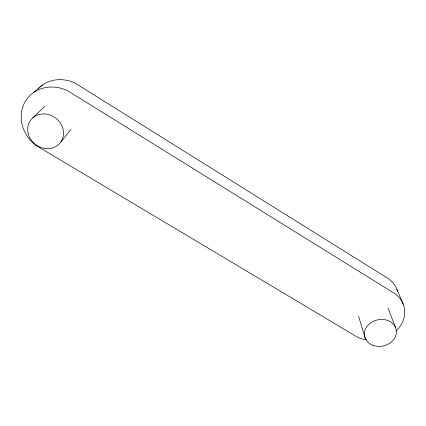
<?xml version="1.0" encoding="UTF-8"?>
<svg xmlns="http://www.w3.org/2000/svg" width="426" height="426" viewBox="0 0 426 426"><rect width="100%" height="100%" fill="white"/><g stroke="black" fill="none" stroke-linecap="round" stroke-linejoin="round"><path stroke-width="0.64" d="M61.062 141.73L70.908 129.445M32.887 117.778L44.634 106.489M33.414 92.655L42.478 85.035M396.808 289.222L403.262 304.292M388.081 308.126L395.626 327.727M358.543 316.103L365.263 338.319M38.665 88.283A33.862 30.565 39.3 0 1 75.189 83.182L388.379 278.679A29.607 25.123 -13.3 0 1 397.612 291.741M395.956 331.029A30.816 25.864 -12.8 0 0 394.529 293.423L67.622 90.727A35.411 31.769 38.2 0 0 25.23 101.558A35.411 31.769 38.2 0 0 35.667 145.25L354.214 335.241A30.816 25.864 -12.8 0 0 366.323 339.873M373.144 345.395A16.129 13.36 -12.3 0 0 396.393 331.14A16.129 13.36 -12.3 0 0 371.664 322.221A16.129 13.36 -12.3 0 0 373.144 345.395M28.265 133.732A18.643 16.598 36.9 0 0 58.192 144.946A18.643 16.598 36.9 0 0 50.428 115.174A18.643 16.598 36.9 0 0 28.265 133.732"/></g></svg>
